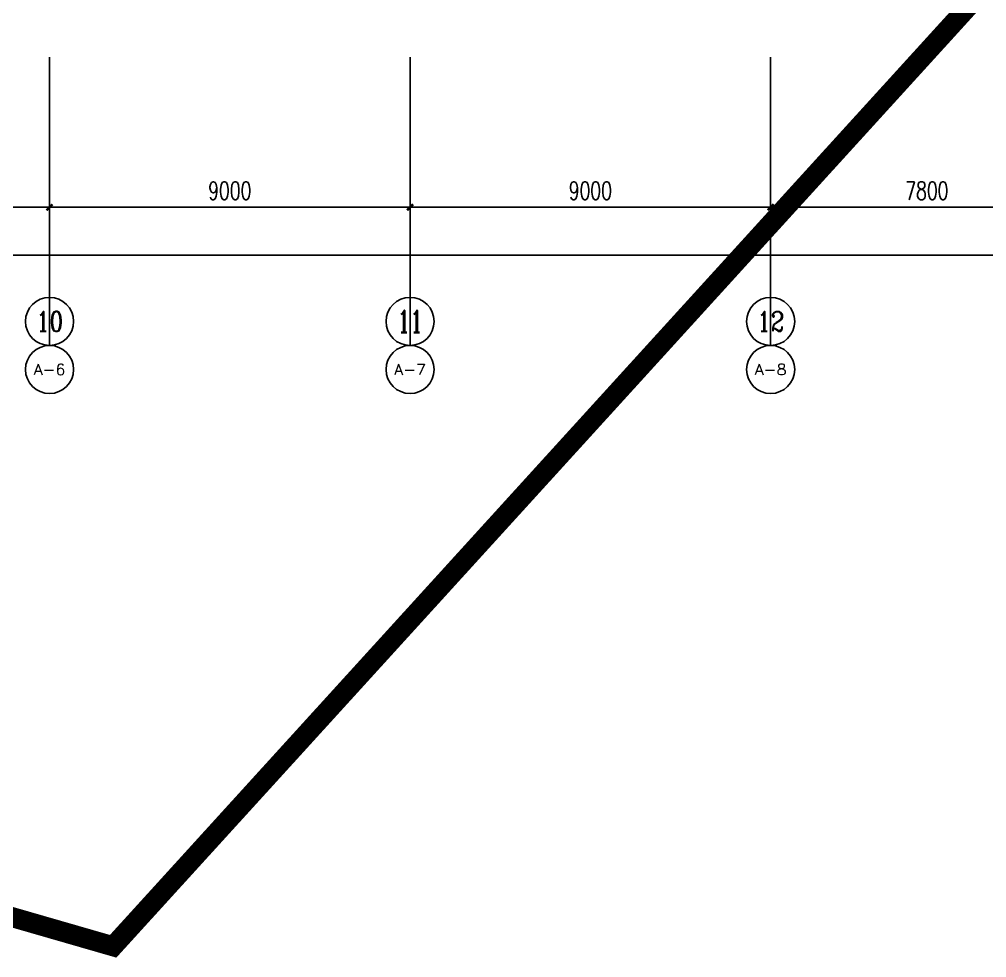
# Model space of a CAD drawing. Extents: x 6824721 to 16538177, y 2478193 to 6665639.
# Drawn here: x 8766110 to 8790257, y 2703713 to 2727134 of the extents above; entities that cross this region are included whole.
import ezdxf
from ezdxf.enums import TextEntityAlignment as Align

# ---------------------------------------------------------------- set-up
doc = ezdxf.new("R2010")
doc.units = 0
doc.header["$LTSCALE"] = 10
for name, color, linetype in [('0-wo', 8, 'Continuous'), ('AXIS', 3, 'Continuous'), ('AXIS_TEXT', 7, 'Continuous')]:
    doc.layers.add(name, color=color, linetype=linetype)
doc.styles.add('_TCH_AXIS', font='COMPLEX', dxfattribs={"bigfont": 'GBCBIG'})
doc.styles.add('_TCH_DIM_T3', font='SIMPLEX', dxfattribs={"width": 0.705882, "bigfont": 'GBCBIG'})
doc.styles.add('COMPLEX', font='COMPLEX')
doc.styles.add('STANDARD_T3', font='TSSDENG.shx', dxfattribs={"width": 0.56, "bigfont": 'TSSDCHN.shx'})
doc.dimstyles.new('_TCH_ARCH&&150', dxfattribs={"dimtxt": 525, "dimasz": 150, "dimexe": 375, "dimexo": 450, "dimgap": 150, "dimtad": 1, "dimdec": 0, "dimzin": 0, "dimdsep": 46, "dimtxsty": 'STANDARD_T3', "dimblk": 'ARCHTICK', "dimcen": 0.09, "dimclrt": 7, "dimazin": 2, "dimtfac": 1, "dimtdec": 0, "dimtix": 1, "dimtmove": 2, "dimatfit": 3, "dimfxl": 0, "dimtolj": 1, "dimtzin": 0, "dimarcsym": 0})

# ---------------------------------------------------------------- blocks, each defined once
blk = doc.blocks.new('_AXISO')
blk.add_circle((0, 0), 0.5)
at = {"layer": 'AXIS_TEXT', "style": 'COMPLEX', "width": 1.041667}
blk.add_attdef('A', text='', height=0.56, dxfattribs=at).set_placement((-0.25, -0.28), (0.25, -0.28), align=Align.FIT)
blk = doc.blocks.new('_ArchTick')
at = {"color": 0, "linetype": 'ByBlock', "const_width": 0.4}
blk.add_lwpolyline([(-0.5, -0.5), (0.5, 0.5)], dxfattribs=at)
blk = doc.blocks.new('*D211')
at = {"layer": 'AXIS', "color": 0, "lineweight": -2, "transparency": 16777216}
for p, q in [((-38409, 625517), (-38409, 621842)), ((-31609, 625517), (-31609, 621842)), ((-38409, 622217), (-31609, 622217))]:
    blk.add_line(p, q, dxfattribs=at)
at = {"layer": 'Defpoints', "color": 0, "transparency": 16777216}
for p in [(-38409, 625967), (-31609, 625967), (-31609, 622217)]:
    blk.add_point(p, dxfattribs=at)
at = {"layer": 'AXIS', "color": 0, "lineweight": -2, "transparency": 16777216, "xscale": 150, "yscale": 150, "zscale": 150, "rotation": 180}
blk.add_blockref('_ArchTick', (-38409, 622217), dxfattribs=at)
at = {"layer": 'AXIS', "color": 0, "lineweight": -2, "transparency": 16777216, "xscale": 150, "yscale": 150, "zscale": 150}
blk.add_blockref('_ArchTick', (-31609, 622217), dxfattribs=at)
at = {"layer": 'AXIS', "color": 7, "transparency": 16777216, "insert": (-35009, 622629), "char_height": 446.2, "attachment_point": 5, "style": '_TCH_DIM_T3'}
blk.add_mtext('\\A1;6800', dxfattribs=at)
blk = doc.blocks.new('*D212')
at = {"layer": 'AXIS', "color": 0, "lineweight": -2, "transparency": 16777216}
for p, q in [((-31609, 625517), (-31609, 621842)), ((-22609, 625517), (-22609, 621842)), ((-31609, 622217), (-22609, 622217))]:
    blk.add_line(p, q, dxfattribs=at)
at = {"layer": 'Defpoints', "color": 0, "transparency": 16777216}
for p in [(-31609, 625967), (-22609, 625967), (-22609, 622217)]:
    blk.add_point(p, dxfattribs=at)
at = {"layer": 'AXIS', "color": 0, "lineweight": -2, "transparency": 16777216, "xscale": 150, "yscale": 150, "zscale": 150, "rotation": 180}
blk.add_blockref('_ArchTick', (-31609, 622217), dxfattribs=at)
at = {"layer": 'AXIS', "color": 0, "lineweight": -2, "transparency": 16777216, "xscale": 150, "yscale": 150, "zscale": 150}
blk.add_blockref('_ArchTick', (-22609, 622217), dxfattribs=at)
at = {"layer": 'AXIS', "color": 7, "transparency": 16777216, "insert": (-27109, 622629), "char_height": 446.2, "attachment_point": 5, "style": '_TCH_DIM_T3'}
blk.add_mtext('\\A1;9000', dxfattribs=at)
blk = doc.blocks.new('*D213')
at = {"layer": 'AXIS', "color": 0, "lineweight": -2, "transparency": 16777216}
for p, q in [((-22609, 625517), (-22609, 621842)), ((-13609, 625517), (-13609, 621842)), ((-22609, 622217), (-13609, 622217))]:
    blk.add_line(p, q, dxfattribs=at)
at = {"layer": 'Defpoints', "color": 0, "transparency": 16777216}
for p in [(-22609, 625967), (-13609, 625967), (-13609, 622217)]:
    blk.add_point(p, dxfattribs=at)
at = {"layer": 'AXIS', "color": 0, "lineweight": -2, "transparency": 16777216, "xscale": 150, "yscale": 150, "zscale": 150, "rotation": 180}
blk.add_blockref('_ArchTick', (-22609, 622217), dxfattribs=at)
at = {"layer": 'AXIS', "color": 0, "lineweight": -2, "transparency": 16777216, "xscale": 150, "yscale": 150, "zscale": 150}
blk.add_blockref('_ArchTick', (-13609, 622217), dxfattribs=at)
at = {"layer": 'AXIS', "color": 7, "transparency": 16777216, "insert": (-18109, 622629), "char_height": 446.2, "attachment_point": 5, "style": '_TCH_DIM_T3'}
blk.add_mtext('\\A1;9000', dxfattribs=at)
blk = doc.blocks.new('*D214')
at = {"layer": 'AXIS', "color": 0, "lineweight": -2, "transparency": 16777216}
for p, q in [((-13609, 625517), (-13609, 621842)), ((-5809, 625517), (-5809, 621842)), ((-13609, 622217), (-5809, 622217))]:
    blk.add_line(p, q, dxfattribs=at)
at = {"layer": 'Defpoints', "color": 0, "transparency": 16777216}
for p in [(-13609, 625967), (-5809, 625967), (-5809, 622217)]:
    blk.add_point(p, dxfattribs=at)
at = {"layer": 'AXIS', "color": 0, "lineweight": -2, "transparency": 16777216, "xscale": 150, "yscale": 150, "zscale": 150, "rotation": 180}
blk.add_blockref('_ArchTick', (-13609, 622217), dxfattribs=at)
at = {"layer": 'AXIS', "color": 0, "lineweight": -2, "transparency": 16777216, "xscale": 150, "yscale": 150, "zscale": 150}
blk.add_blockref('_ArchTick', (-5809, 622217), dxfattribs=at)
at = {"layer": 'AXIS', "color": 7, "transparency": 16777216, "insert": (-9709, 622629), "char_height": 446.2, "attachment_point": 5, "style": '_TCH_DIM_T3'}
blk.add_mtext('\\A1;7800', dxfattribs=at)
blk = doc.blocks.new('*D264')
at = {"layer": 'AXIS', "color": 0, "lineweight": -2, "transparency": 16777216}
for p, q in [((-95159, 625517), (-95159, 620642)), ((106241, 625517), (106241, 620642)), ((-95159, 621017), (106241, 621017))]:
    blk.add_line(p, q, dxfattribs=at)
at = {"layer": 'Defpoints', "color": 0, "transparency": 16777216}
for p in [(-95159, 625967), (106241, 625967), (106241, 621017)]:
    blk.add_point(p, dxfattribs=at)
at = {"layer": 'AXIS', "color": 0, "lineweight": -2, "transparency": 16777216, "xscale": 150, "yscale": 150, "zscale": 150, "rotation": 180}
blk.add_blockref('_ArchTick', (-95159, 621017), dxfattribs=at)
at = {"layer": 'AXIS', "color": 0, "lineweight": -2, "transparency": 16777216, "xscale": 150, "yscale": 150, "zscale": 150}
blk.add_blockref('_ArchTick', (106241, 621017), dxfattribs=at)
at = {"layer": 'AXIS', "color": 7, "transparency": 16777216, "insert": (5541, 621429), "char_height": 446.2, "attachment_point": 5, "style": '_TCH_DIM_T3'}
blk.add_mtext('\\A1;201400', dxfattribs=at)
blk = doc.blocks.new('wet 45u67i')
at = {"layer": 'AXIS', "color": 3}
for p, q in [((-31608.6, 625966.8), (-31608.6, 618766.8)), ((-31608.6, 625966.8), (-31608.6, 619966.8)), ((-22608.6, 625966.8), (-22608.6, 618766.8)), ((-22608.6, 625966.8), (-22608.6, 619966.8)), ((-13608.6, 625966.8), (-13608.6, 618766.8)), ((-13608.6, 625966.8), (-13608.6, 619966.8))]:
    blk.add_line(p, q, dxfattribs=at)
ref = blk.add_blockref('_AXISO', (-31608.6, 619366.8), dxfattribs=dict(at, xscale=1200, yscale=1200, zscale=1200))
ref.add_attrib('A', '10', dxfattribs={"layer": 'AXIS_TEXT', "height": 492.67, "style": '_TCH_AXIS'}).set_placement((-31948.8, 619120.5), (-31268.4, 619120.5), align=Align.FIT)
ref = blk.add_blockref('_AXISO', (-22608.6, 619366.8), dxfattribs=dict(at, xscale=1200, yscale=1200, zscale=1200))
ref.add_attrib('A', '11', dxfattribs={"layer": 'AXIS_TEXT', "height": 553.14, "style": '_TCH_AXIS'}).set_placement((-22924.7, 619090.3), (-22292.5, 619090.3), align=Align.FIT)
ref = blk.add_blockref('_AXISO', (-13608.6, 619366.8), dxfattribs=dict(at, xscale=1200, yscale=1200, zscale=1200))
ref.add_attrib('A', '12', dxfattribs={"layer": 'AXIS_TEXT', "height": 492.67, "style": '_TCH_AXIS'}).set_placement((-13948.8, 619120.5), (-13268.4, 619120.5), align=Align.FIT)
ref = blk.add_blockref('_AXISO', (-31608.6, 618166.8), dxfattribs=dict(at, xscale=1200, yscale=1200, zscale=1200))
ref.add_attrib('A', 'A-6', dxfattribs={"layer": 'AXIS_TEXT', "height": 273.43, "style": '_TCH_AXIS'}).set_placement((-32005.7, 618030.1), (-31211.5, 618030.1), align=Align.FIT)
ref = blk.add_blockref('_AXISO', (-22608.6, 618166.8), dxfattribs=dict(at, xscale=1200, yscale=1200, zscale=1200))
ref.add_attrib('A', 'A-7', dxfattribs={"layer": 'AXIS_TEXT', "height": 273.43, "style": '_TCH_AXIS'}).set_placement((-23005.7, 618030.1), (-22211.5, 618030.1), align=Align.FIT)
ref = blk.add_blockref('_AXISO', (-13608.6, 618166.8), dxfattribs=dict(at, xscale=1200, yscale=1200, zscale=1200))
ref.add_attrib('A', 'A-8', dxfattribs={"layer": 'AXIS_TEXT', "height": 273.43, "style": '_TCH_AXIS'}).set_placement((-14005.7, 618030.1), (-13211.5, 618030.1), align=Align.FIT)
for p1, p2, distance, picture, middle in [((-95158.6, 625966.8), (106241.4, 625966.8), -4950, '*D264', (5541.4, 621429.3)), ((-38408.6, 625966.8), (-31608.6, 625966.8), -3750, '*D211', (-35008.6, 622629.3)), ((-31608.6, 625966.8), (-22608.6, 625966.8), -3750, '*D212', (-27108.6, 622629.3)), ((-22608.6, 625966.8), (-13608.6, 625966.8), -3750, '*D213', (-18108.6, 622629.3)), ((-13608.6, 625966.8), (-5808.6, 625966.8), -3750, '*D214', (-9708.6, 622629.3))]:
    dim = blk.add_aligned_dim(p1=p1, p2=p2, distance=distance, dimstyle='_TCH_ARCH&&150', dxfattribs=at)
    dim.commit()
    dim.dimension.update_dxf_attribs({"geometry": picture, "text_midpoint": middle})

msp = doc.modelspace()

# ---------------------------------------------------------------- linework, layer by layer
at = {"layer": '0-wo', "color": 8, "const_width": 500, "flags": 128}
msp.add_lwpolyline([(8691080.4, 2969119.7), (8705176, 2967745.3), (8719304.3, 2966762.9), (8733454.4, 2966173.1), (8747615.4, 2965976.5), (8823194.8, 2965976.5), (8898774.1, 2965976.5), (8906244.1, 2965790.4), (8913695.6, 2965232.5), (8921110, 2964304.2), (8928469, 2963007.8), (8935754.4, 2961346.6), (8942947.9, 2959324.6), (8950031.8, 2956946.9), (8956988.6, 2954219.3), (8963800.8, 2951148.7), (8970451.7, 2947742.7), (8976924.7, 2944009.6), (8983203.8, 2939958.9), (8911619.7, 2861304.6), (8840035.6, 2782650.4), (8768451.5, 2703996.1), (8691080.4, 2726323), (8691080.4, 2847721.3)], close=True, dxfattribs=at)

# ---------------------------------------------------------------- block references
at = {"layer": '0-wo'}
msp.add_blockref('wet 45u67i', (8798472.7, 2100226.9), dxfattribs=at)

doc.saveas('drawing.dxf')
